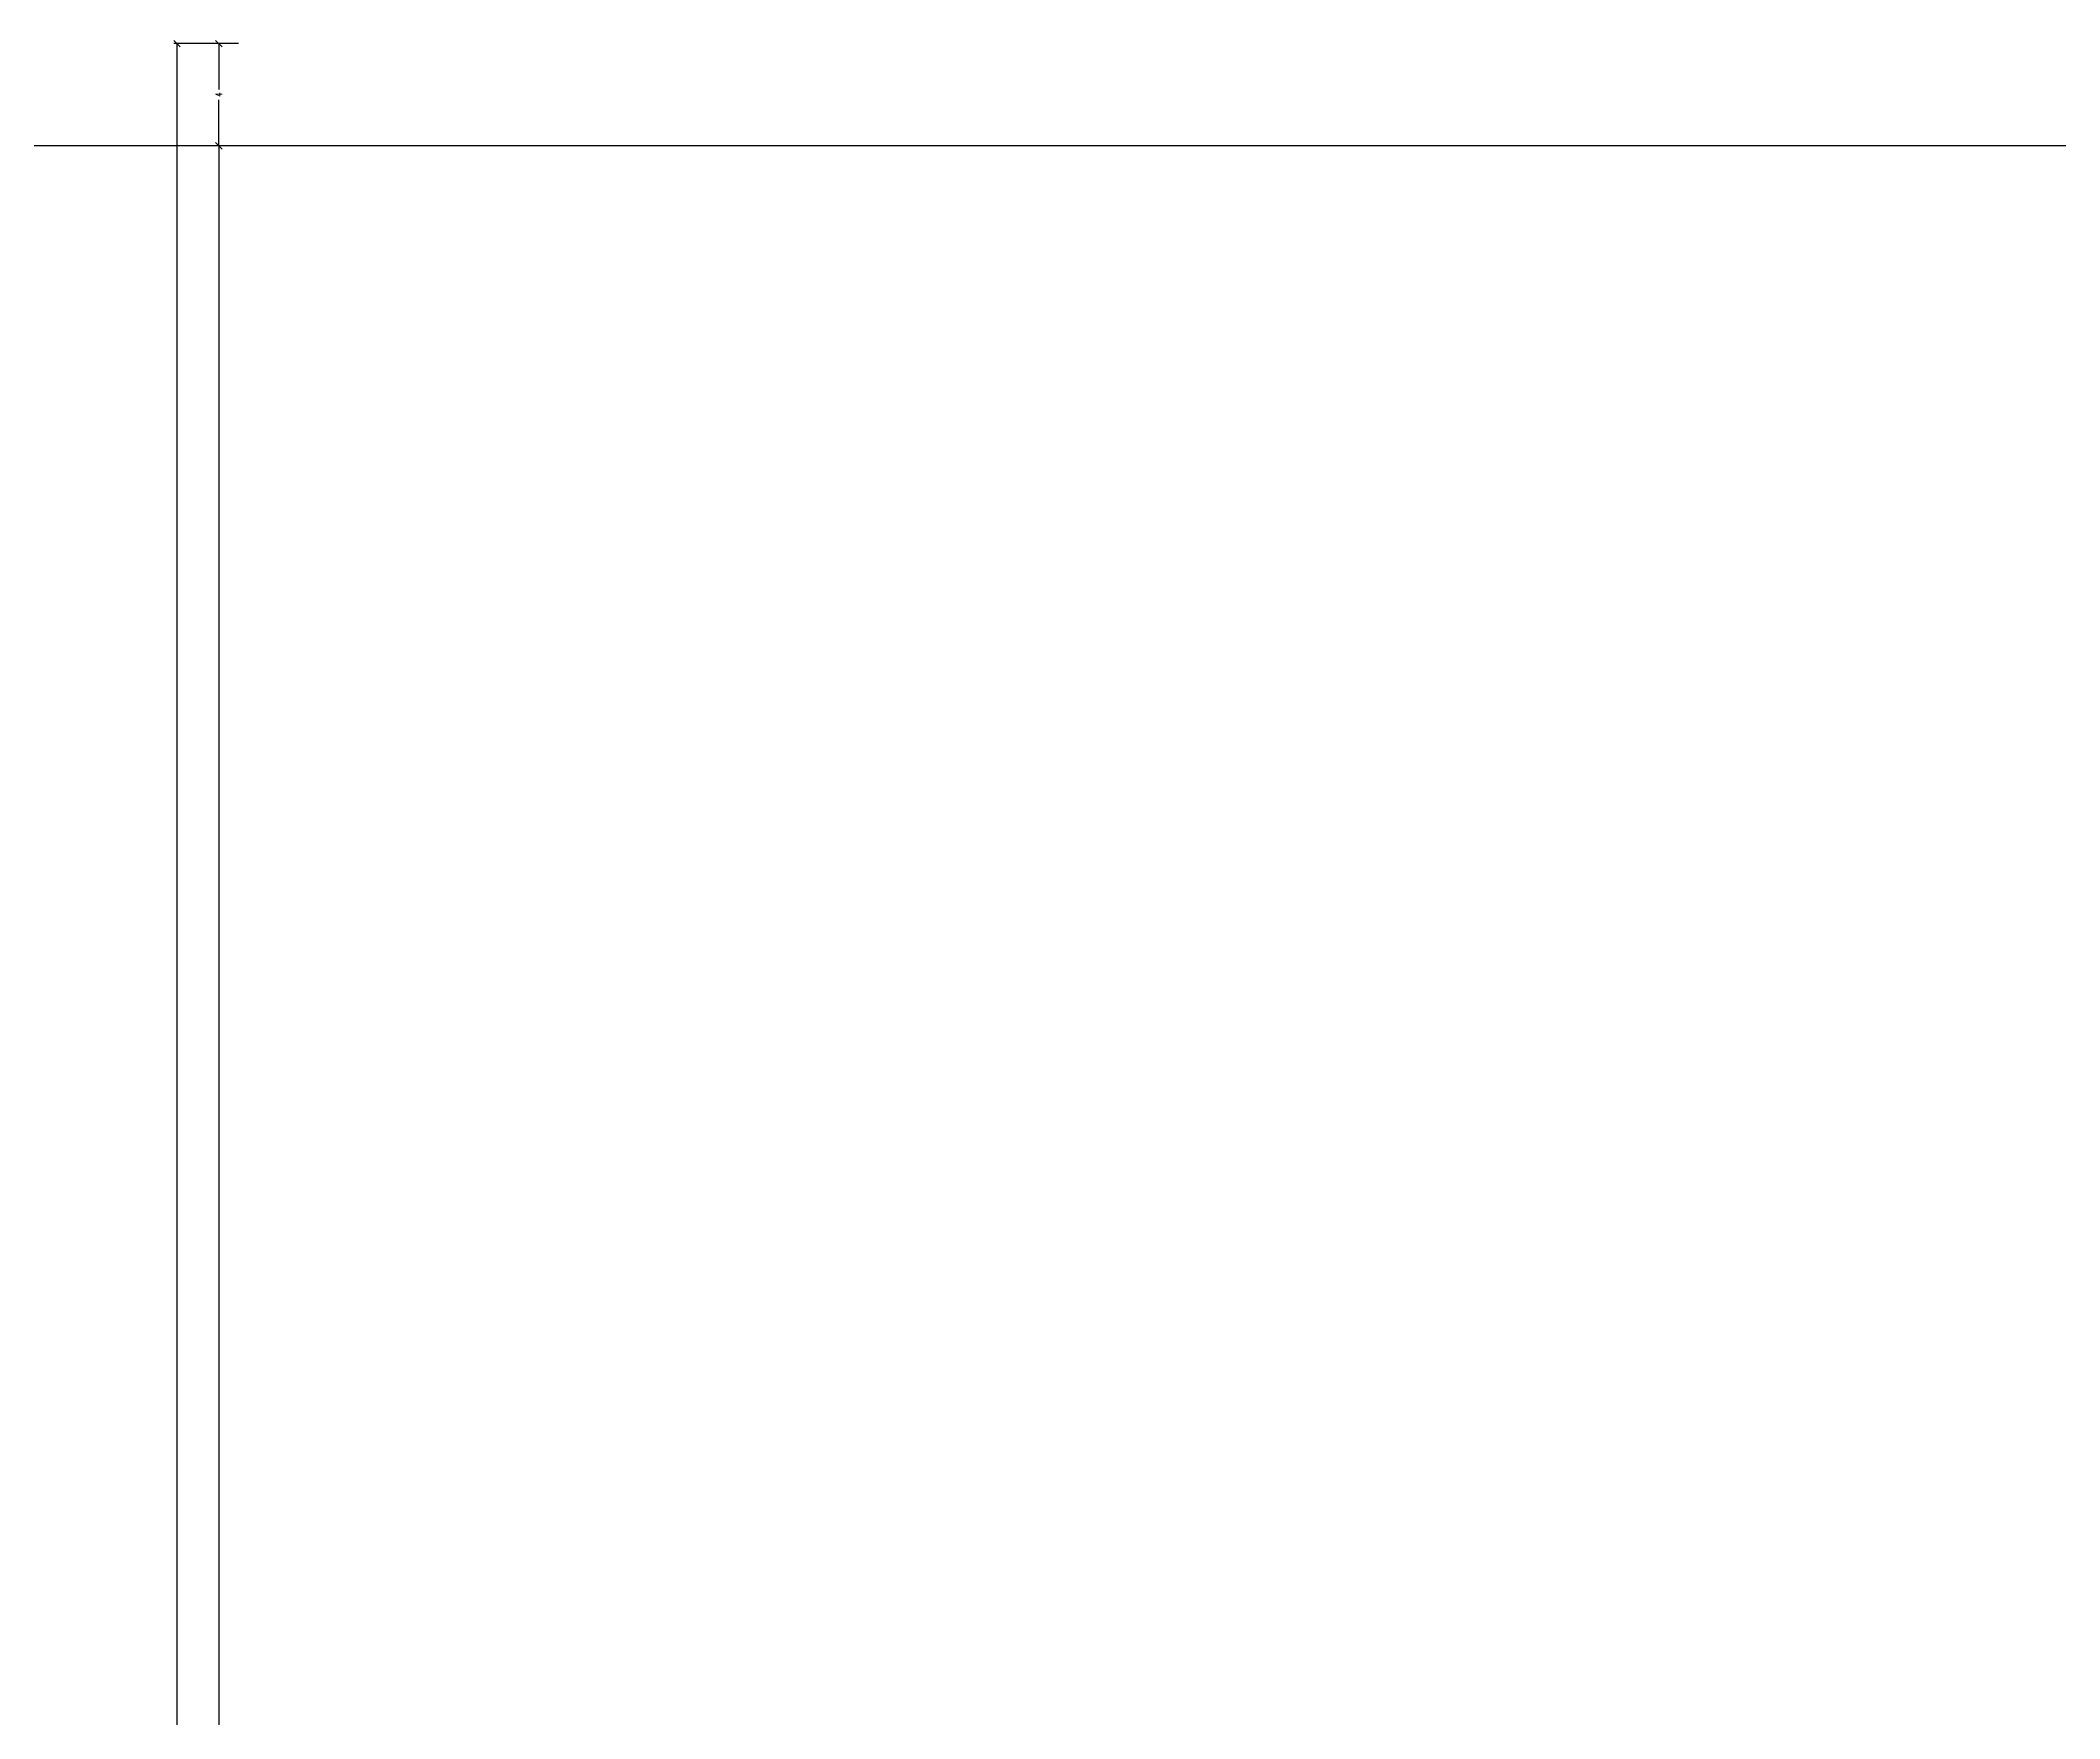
# Model space of a CAD drawing. Header units: inches. Extents: x -15438 to 28214, y -5168 to 29336.
# Drawn here: x 2477 to 3316, y 8152 to 8849 of the extents above; entities that cross this region are included whole.
import ezdxf

# ---------------------------------------------------------------- set-up
doc = ezdxf.new("R2010")
doc.units = ezdxf.units.IN
doc.header["$MEASUREMENT"] = 0
doc.layers.add('quote', color=2, linetype='Continuous', lineweight=9)
doc.styles.add('E-ROMANS', font='romans.shx', dxfattribs={"width": 0.8})
doc.dimstyles.new('E-0050_TICK_18', dxfattribs={"dimscale": 0.001, "dimtxt": 90, "dimasz": 90, "dimexe": 45, "dimexo": 30, "dimgap": 45, "dimtad": 0, "dimzin": 0, "dimdsep": 46, "dimtxsty": 'E-ROMANS', "dimblk": 'OBLIQUE', "dimcen": 45, "dimclrd": 256, "dimclre": 256, "dimclrt": 256, "dimadec": 0, "dimazin": 0, "dimtfac": 1, "dimtmove": 1, "dimatfit": 3, "dimldrblk": 'OPEN90', "dimfxl": 1, "dimtfill": 1, "dimtolj": 1, "dimtzin": 0, "dimarcsym": 0})

# ---------------------------------------------------------------- blocks, each defined once
blk = doc.blocks.new('_Oblique')
at = {"color": 0, "linetype": 'ByBlock', "lineweight": -2}
blk.add_line((-0.5, -0.5), (0.5, 0.5), dxfattribs=at)
blk = doc.blocks.new('*D42')
at = {"layer": 'Defpoints', "color": 0, "transparency": 16777216}
for p in [(2560.61, 8847.62), (2534.12, 6947.62), (2560.61, 6947.62)]:
    blk.add_point(p, dxfattribs=at)
at = {"layer": 'quote', "lineweight": -2, "transparency": 16777216}
for p, q in [((2559.71, 8847.62), (2532.77, 8847.62)), ((2534.12, 8847.62), (2534.12, 7905.19)), ((2534.12, 6947.62), (2534.12, 7890.04)), ((2559.71, 6947.62), (2532.77, 6947.62))]:
    blk.add_line(p, q, dxfattribs=at)
at = {"layer": 'quote', "lineweight": -2, "transparency": 16777216, "xscale": 2.7, "yscale": 2.7, "zscale": 2.7}
for p, rotation in [((2534.12, 8847.62), 90), ((2534.12, 6947.62), 270)]:
    blk.add_blockref('_Oblique', p, dxfattribs=dict(at, rotation=rotation))
at = {"layer": 'quote', "transparency": 16777216, "insert": (2534.12, 7897.62), "char_height": 2.7, "attachment_point": 5, "rotation": 90, "style": 'E-ROMANS', "bg_fill": 3, "box_fill_scale": 1.25, "bg_fill_color": 256, "bg_fill_true_color": 13158600, "bg_fill_transparency": 0}
blk.add_mtext('\\A1;1900.00', dxfattribs=at)
blk = doc.blocks.new('_Open90')
at = {"color": 0, "linetype": 'ByBlock', "lineweight": -2}
for p, q in [((0, 0), (-1, 0)), ((-0.5, 0.5), (0, 0)), ((0, 0), (-0.5, -0.5))]:
    blk.add_line(p, q, dxfattribs=at)
blk = doc.blocks.new('*D43')
at = {"layer": 'Defpoints', "color": 0, "transparency": 16777216}
for p in [(2560.61, 8847.62), (2551.55, 8805.14), (2560.61, 8805.14)]:
    blk.add_point(p, dxfattribs=at)
at = {"layer": 'quote', "lineweight": -2, "transparency": 16777216}
for p, q in [((2559.71, 8847.62), (2550.2, 8847.62)), ((2551.55, 8847.62), (2551.55, 8828.5)), ((2551.55, 8805.14), (2551.55, 8824.25)), ((2559.71, 8805.14), (2550.2, 8805.14))]:
    blk.add_line(p, q, dxfattribs=at)
at = {"layer": 'quote', "lineweight": -2, "transparency": 16777216, "xscale": 2.7, "yscale": 2.7, "zscale": 2.7}
for p, rotation in [((2551.55, 8847.62), 90), ((2551.55, 8805.14), 270)]:
    blk.add_blockref('_Oblique', p, dxfattribs=dict(at, rotation=rotation))
at = {"layer": 'quote', "transparency": 16777216, "insert": (2551.55, 8826.38), "char_height": 2.7, "attachment_point": 5, "rotation": 90, "style": 'E-ROMANS', "bg_fill": 3, "box_fill_scale": 1.25, "bg_fill_color": 256, "bg_fill_true_color": 13158600, "bg_fill_transparency": 0}
blk.add_mtext('\\A1;4', dxfattribs=at)
blk = doc.blocks.new('*D44')
at = {"layer": 'Defpoints', "color": 0, "transparency": 16777216}
for p in [(2560.61, 8805.14), (2551.55, 6947.62), (2560.61, 6947.62)]:
    blk.add_point(p, dxfattribs=at)
at = {"layer": 'quote', "lineweight": -2, "transparency": 16777216}
for p, q in [((2559.71, 8805.14), (2550.2, 8805.14)), ((2551.55, 8805.14), (2551.55, 7880.35)), ((2551.55, 6947.62), (2551.55, 7872.4)), ((2559.71, 6947.62), (2550.2, 6947.62))]:
    blk.add_line(p, q, dxfattribs=at)
at = {"layer": 'quote', "lineweight": -2, "transparency": 16777216, "xscale": 2.7, "yscale": 2.7, "zscale": 2.7}
for p, rotation in [((2551.55, 8805.14), 90), ((2551.55, 6947.62), 270)]:
    blk.add_blockref('_Oblique', p, dxfattribs=dict(at, rotation=rotation))
at = {"layer": 'quote', "transparency": 16777216, "insert": (2551.55, 7876.38), "char_height": 2.7, "attachment_point": 5, "rotation": 90, "style": 'E-ROMANS', "bg_fill": 3, "box_fill_scale": 1.25, "bg_fill_color": 256, "bg_fill_true_color": 13158600, "bg_fill_transparency": 0}
blk.add_mtext('\\A1;186', dxfattribs=at)
blk = doc.blocks.new('*D45')
at = {"layer": 'Defpoints', "color": 0, "transparency": 16777216}
for p in [(5259.87, 8805.14), (2002.03, 6127.28), (2033.91, 6127.28)]:
    blk.add_point(p, dxfattribs=at)
at = {"layer": 'quote', "lineweight": -2, "transparency": 16777216}
for p, q in [((5258.97, 8805.14), (2032.56, 8805.14)), ((2033.91, 8805.14), (2033.91, 7473.94)), ((2033.91, 6127.28), (2033.91, 7458.48)), ((2002.93, 6127.28), (2035.26, 6127.28))]:
    blk.add_line(p, q, dxfattribs=at)
at = {"layer": 'quote', "lineweight": -2, "transparency": 16777216, "xscale": 2.7, "yscale": 2.7, "zscale": 2.7}
for p, rotation in [((2033.91, 8805.14), 90), ((2033.91, 6127.28), 270)]:
    blk.add_blockref('_Oblique', p, dxfattribs=dict(at, rotation=rotation))
at = {"layer": 'quote', "transparency": 16777216, "insert": (2033.91, 7466.21), "char_height": 2.7, "attachment_point": 5, "rotation": 90, "style": 'E-ROMANS', "bg_fill": 3, "box_fill_scale": 1.25, "bg_fill_color": 256, "bg_fill_true_color": 13158600, "bg_fill_transparency": 0}
blk.add_mtext('\\A1;2677.85', dxfattribs=at)

msp = doc.modelspace()

# ---------------------------------------------------------------- dimensions: what is measured, and where the dimension line sits
at = {"layer": 'quote', "color": 0}
dim = msp.add_linear_dim(base=(2534.118, 6947.616), p1=(2560.61, 8847.616), p2=(2560.61, 6947.616), angle=90, dimstyle='E-0050_TICK_18', override={"dimscale": 0.03}, dxfattribs=at)
dim.commit()
dim.dimension.update_dxf_attribs({"geometry": '*D42', "text_midpoint": (2534.118, 7897.616)})

# ---------------------------------------------------------------- next in the draw order: dimensions: what is measured, and where the dimension line sits
dim = msp.add_linear_dim(base=(2551.547, 8805.136), p1=(2560.61, 8847.616), p2=(2560.61, 8805.136), angle=90, text='4', dimstyle='E-0050_TICK_18', override={"dimscale": 0.03}, dxfattribs=at)
dim.commit()
dim.dimension.update_dxf_attribs({"geometry": '*D43', "text_midpoint": (2551.547, 8826.376)})

# ---------------------------------------------------------------- next in the draw order: dimensions: what is measured, and where the dimension line sits
dim = msp.add_linear_dim(base=(2551.547, 6947.616), p1=(2560.61, 8805.136), p2=(2560.61, 6947.616), angle=90, text='186', dimstyle='E-0050_TICK_18', override={"dimscale": 0.03}, dxfattribs=at)
dim.commit()
dim.dimension.update_dxf_attribs({"geometry": '*D44', "text_midpoint": (2551.547, 7876.376)})

# ---------------------------------------------------------------- next in the draw order: dimensions: what is measured, and where the dimension line sits
at = {"layer": 'quote'}
dim = msp.add_linear_dim(base=(2033.915, 6127.284), p1=(5259.869, 8805.136), p2=(2002.033, 6127.284), angle=90, dimstyle='E-0050_TICK_18', override={"dimscale": 0.03}, dxfattribs=at)
dim.commit()
dim.dimension.update_dxf_attribs({"geometry": '*D45', "text_midpoint": (2033.915, 7466.21)})

doc.saveas('drawing.dxf')
